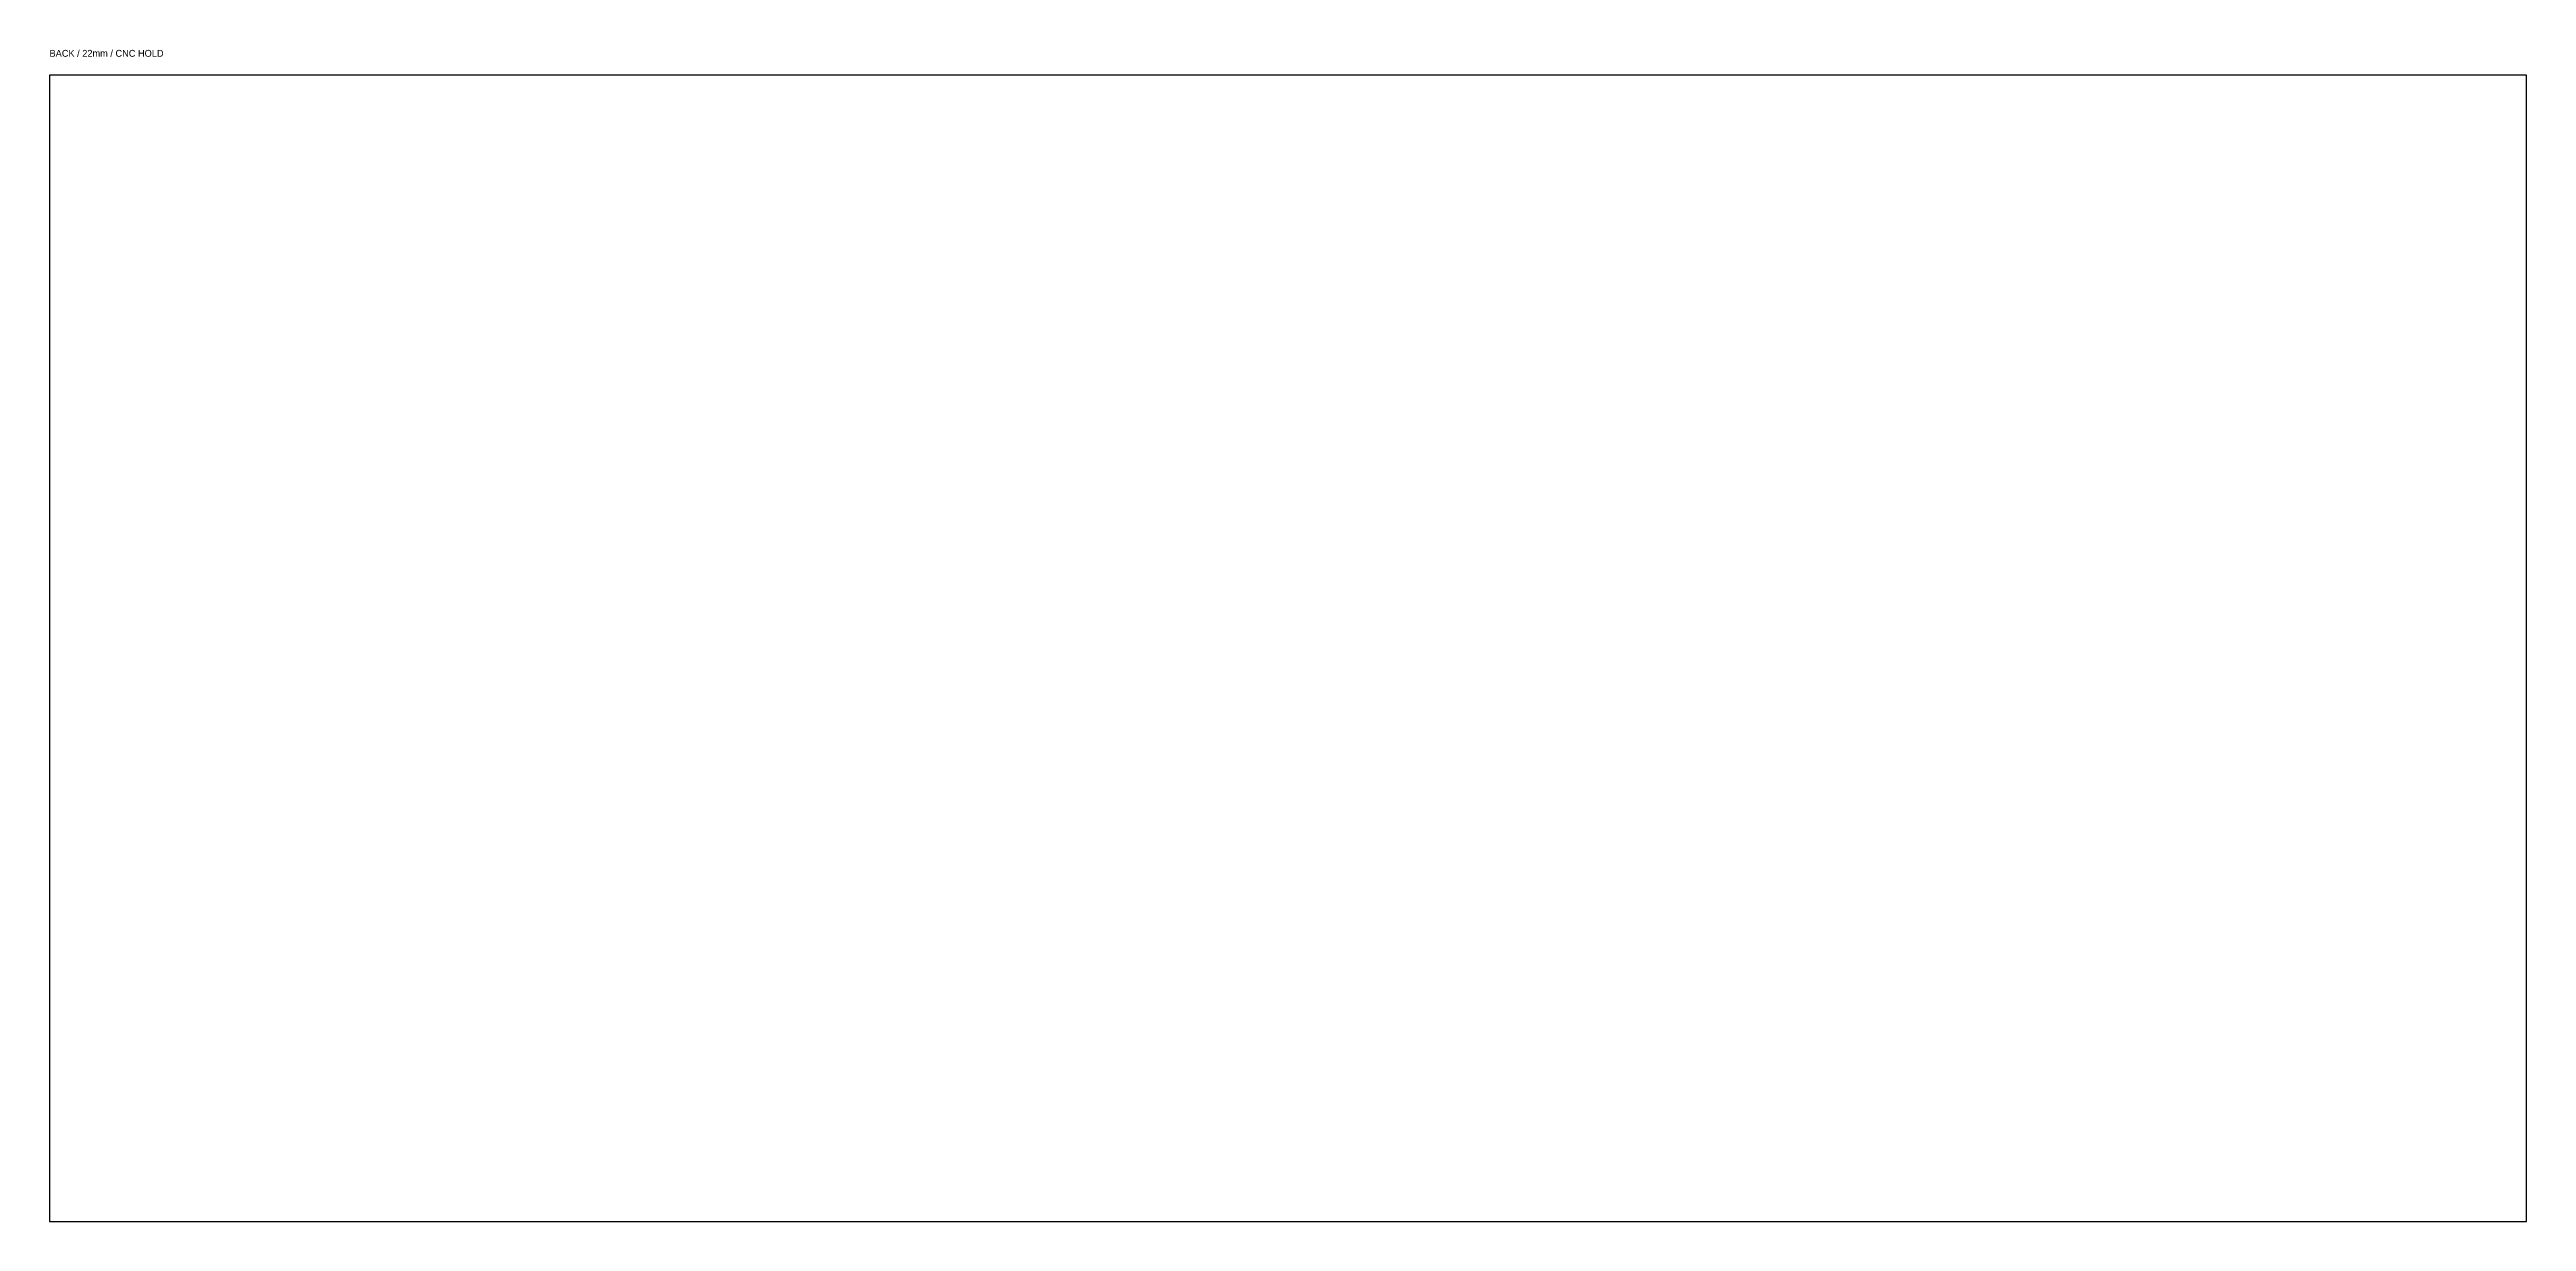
# Model space of a CAD drawing. Header units: millimetres. Extents: x 0 to 1080, y 0 to 511.
import ezdxf

# ---------------------------------------------------------------- set-up
doc = ezdxf.new("R2010")
doc.units = ezdxf.units.MM
doc.layers.add('CUT_OUTER', color=7, linetype='Continuous')
doc.layers.add('INFO_NO_CUT', color=8, linetype='Continuous')

msp = doc.modelspace()

# ---------------------------------------------------------------- linework, layer by layer
at = {"layer": 'CUT_OUTER'}
msp.add_lwpolyline([(0, 0), (1080, 0), (1080, 500), (0, 500)], close=True, dxfattribs=at)

# ---------------------------------------------------------------- texts
at = {"layer": 'INFO_NO_CUT'}
msp.add_text('BACK / 22mm / CNC HOLD', height=3, dxfattribs=at).set_placement((0, 508))

doc.saveas('drawing.dxf')
